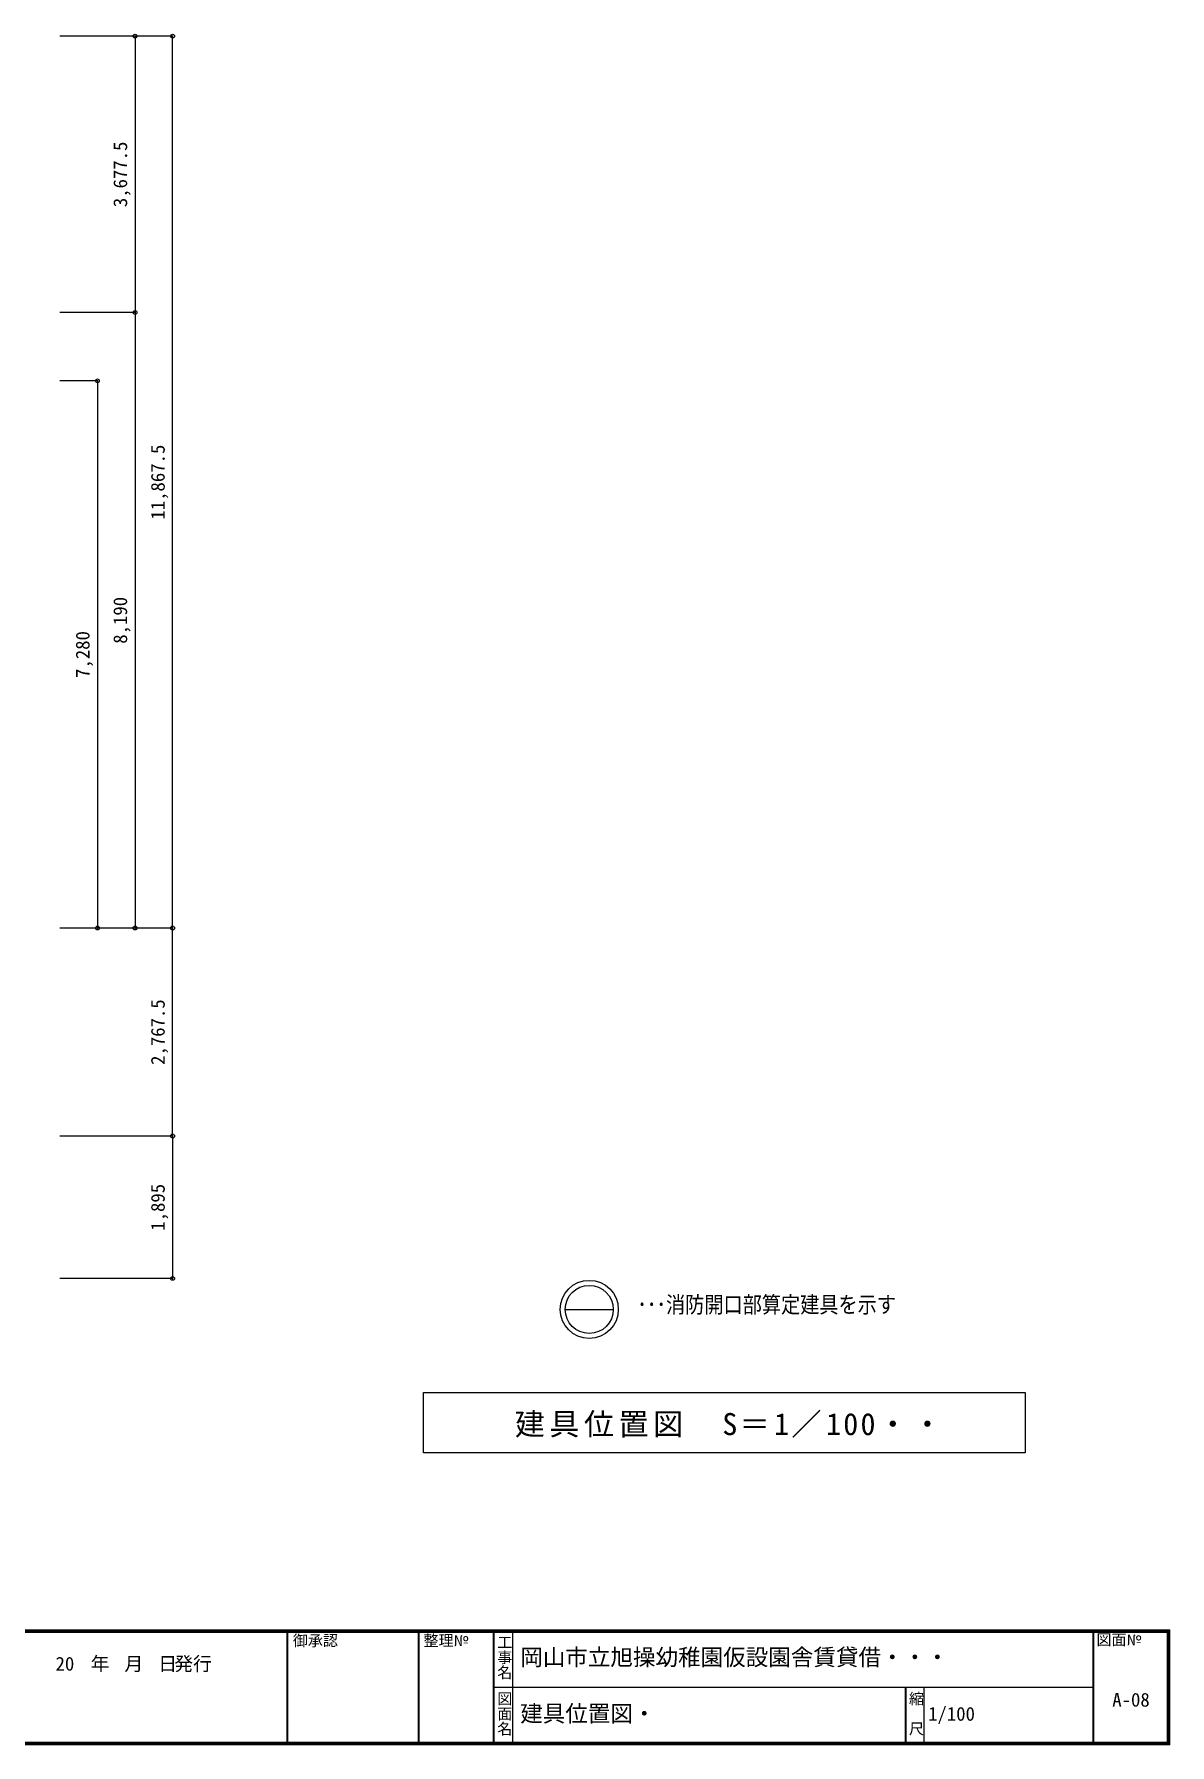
# Model space of a CAD drawing. Units: millimetres at full size, sheet at 1:100. Extents: x -40222 to 41440, y -29146 to 30741.
# Drawn here: x -15664 to -560, y -29140 to -6380 of the extents above; entities that cross this region are included whole.
import ezdxf
from ezdxf.enums import TextEntityAlignment as Align

# ---------------------------------------------------------------- set-up
doc = ezdxf.new("R2010")
doc.units = ezdxf.units.MM
doc.header["$LTSCALE"] = 100
doc.header["$PDMODE"] = 32
doc.header["$PDSIZE"] = 50
for name, color, linetype in [('0-1', 3, 'Continuous'), ('1-8', 7, 'Continuous'), ('1-9', 7, 'Continuous')]:
    doc.layers.add(name, color=color, linetype=linetype)
doc.styles.add('@ＭＳ ゴシック', font='')
doc.styles.add('ＭＳ ゴシック', font='')
doc.styles.get('@ＭＳ ゴシック').set_extended_font_data('@MS Gothic')
doc.styles.get('ＭＳ ゴシック').set_extended_font_data('MS Gothic')

msp = doc.modelspace()

# ---------------------------------------------------------------- linework, layer by layer
at = {"layer": '0-1', "color": 7}
for p, q in [((-40040, -27610), (-560, -27610)), ((-40010, -27640), (-590, -27640)), ((-590, -29110), (-590, -27640)), ((-560, -29140), (-560, -27610)), ((-590, -29110), (-40010, -29110)), ((-560, -29140), (-40040, -29140))]:
    msp.add_line(p, q, dxfattribs=at)
at = {"layer": '0-1'}
for p, q in [((-40030, -27620), (-570, -27620)), ((-16495, -27630), (-12305, -27630)), ((-12305, -27630), (-12305, -29120)), ((-12295, -27630), (-10555, -27630)), ((-12295, -27630), (-12295, -29120)), ((-10555, -29120), (-10555, -27630)), ((-10545, -29120), (-10545, -27630)), ((-10545, -27630), (-9555, -27630)), ((-9555, -29120), (-9555, -27630)), ((-9545, -29120), (-9545, -27630)), ((-9545, -27630), (-1580, -27630)), ((-1580, -29120), (-1580, -27630)), ((-1570, -29120), (-1570, -27630)), ((-1570, -27630), (-580, -27630)), ((-580, -29120), (-580, -27630)), ((-570, -29130), (-570, -27620)), ((-9545, -28375), (-1580, -28375)), ((-4080, -28375), (-4080, -29120)), ((-4070, -28375), (-4070, -29120)), ((-570, -29130), (-40030, -29130)), ((-16495, -29120), (-12305, -29120)), ((-12295, -29120), (-10555, -29120)), ((-10545, -29120), (-9555, -29120)), ((-9545, -29120), (-4080, -29120)), ((-4070, -29120), (-1580, -29120)), ((-1570, -29120), (-580, -29120))]:
    msp.add_line(p, q, dxfattribs=at)
at = {"layer": '0-1', "color": 4}
for p, q in [((-9300, -29110), (-9300, -27640)), ((-3825, -29110), (-3825, -28375))]:
    msp.add_line(p, q, dxfattribs=at)
at = {"layer": '1-8'}
for p, q in [((-13823.4, -6405.2), (-15323.4, -6405.2)), ((-14323.4, -6405.2), (-15323.4, -6405.2)), ((-14323.4, -6405.2), (-14323.4, -10082.7)), ((-13823.4, -18272.7), (-13823.4, -6405.2)), ((-14323.4, -10082.7), (-15323.4, -10082.7)), ((-14323.4, -10082.7), (-14323.4, -18272.7)), ((-14823.4, -10992.7), (-15323.4, -10992.7)), ((-14823.4, -10992.7), (-14823.4, -18272.7)), ((-13823.4, -18272.7), (-15323.4, -18272.7)), ((-14323.4, -18272.7), (-15323.4, -18272.7)), ((-14823.4, -18272.7), (-15323.4, -18272.7)), ((-13823.4, -21040.2), (-13823.4, -18272.7)), ((-13823.4, -21040.2), (-15323.4, -21040.2)), ((-13823.4, -21040.2), (-15323.4, -21040.2)), ((-13823.4, -21040.2), (-13823.4, -22935.2)), ((-13823.4, -22935.2), (-15323.4, -22935.2))]:
    msp.add_line(p, q, dxfattribs=at)
at = {"layer": '1-8', "color": 2}
for p in [(-14323.4, -6405.2), (-13823.4, -6405.2), (-14323.4, -10082.7), (-14823.4, -10992.7), (-14823.4, -18272.7), (-14323.4, -18272.7), (-13823.4, -18272.7), (-13823.4, -21040.2), (-13823.4, -22935.2)]:
    msp.add_point(p, dxfattribs=at)
at = {"layer": '1-9'}
for p, q in [((-8601.8, -23347.1), (-7961.8, -23347.1)), ((-10484.6, -25254), (-10484.6, -24454)), ((-10484.6, -24454), (-2484.6, -24454)), ((-2484.6, -24454), (-2484.6, -25254)), ((-2484.6, -25254), (-10484.6, -25254))]:
    msp.add_line(p, q, dxfattribs=at)
for radius in [386.7, 320]:
    msp.add_circle((-8281.8, -23347.1), radius, dxfattribs=at)

# ---------------------------------------------------------------- texts
at = {"layer": '0-1', "color": 4, "style": 'ＭＳ ゴシック'}
for s, height, p in [('御承認', 146.6, (-12224, -27870.6)), ('整理№', 146.6, (-10486.4, -27869.6)), ('図面№', 146.6, (-1535.5, -27859.6)), ('20', 183.3, (-15380.6, -28208.3)), ('年', 183.3, (-14914.1, -28208.3)), ('月', 183.3, (-14464.1, -28208.3)), ('日', 183.3, (-14014.1, -28208.3)), ('発行', 183.3, (-13801.6, -28208.3))]:
    msp.add_text(s, height=height, dxfattribs=at).set_placement(p, align=Align.BOTTOM_LEFT)
at = {"layer": '0-1', "color": 4, "style": '@ＭＳ ゴシック'}
for s, p in [('工事名', (-9525, -27675)), ('図面名', (-9525, -28425)), ('縮\u3000尺', (-4050, -28425))]:
    msp.add_text(s, height=146.6, rotation=270, dxfattribs=at).set_placement(p, align=Align.BOTTOM_LEFT)
at = {"layer": '0-1', "color": 7, "style": 'ＭＳ ゴシック'}
for s, height, p in [('岡山市立旭操幼稚園仮設園舎賃貸借・・・', 219.9, (-9200, -28150)), ('A-08', 183.3, (-1325, -28687.5)), ('建具位置図・', 219.9, (-9200, -28900)), ('1/100', 183.3, (-3775, -28875))]:
    msp.add_text(s, height=height, dxfattribs=at).set_placement(p, align=Align.BOTTOM_LEFT)
at = {"layer": '1-8', "color": 4, "style": 'ＭＳ ゴシック'}
for s, p in [('3,677.5', (-14373.4, -8681.5)), ('11,867.5', (-13873.4, -12839)), ('8,190', (-14373.4, -14490.2)), ('7,280', (-14873.4, -14945.2)), ('2,767.5', (-13873.4, -20094)), ('1,895', (-13873.4, -22300.2))]:
    msp.add_text(s, height=183.3, rotation=90, dxfattribs=at).set_placement(p, align=Align.BOTTOM_LEFT)
at = {"layer": '1-9', "style": 'ＭＳ ゴシック', "width": 0.85}
msp.add_text('･･･消防開口部算定建具を示す', height=219.9, dxfattribs=at).set_placement((-7642.9, -23458.9), align=Align.BOTTOM_LEFT)
at = {"layer": '1-9', "insert": (-9272.1, -25054), "char_height": 293.3, "attachment_point": 7, "style": 'ＭＳ ゴシック'}
msp.add_mtext('\\T1.15;建具位置図\u3000S＝1／100・・', dxfattribs=at)

doc.saveas('drawing.dxf')
